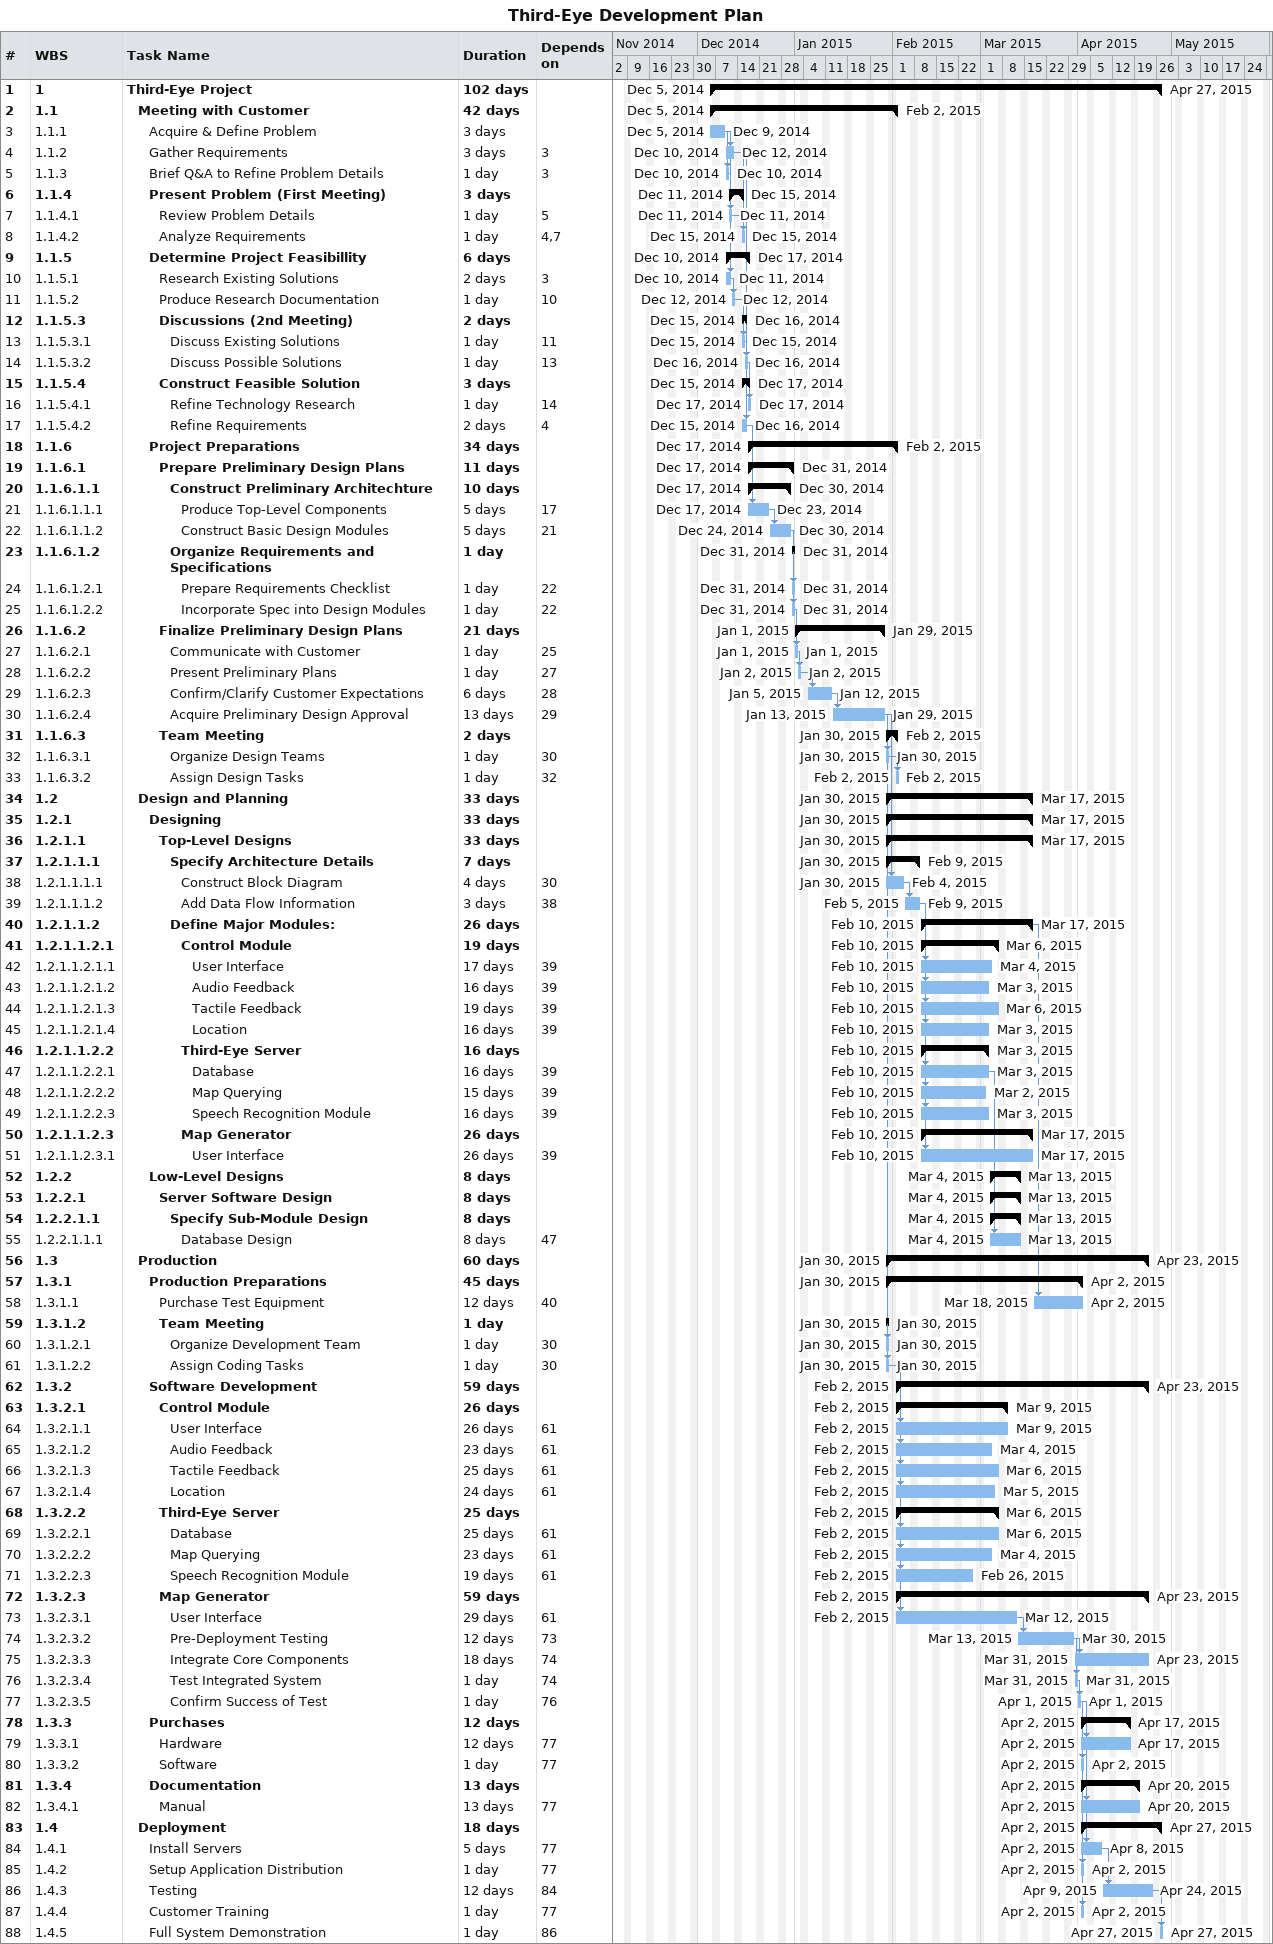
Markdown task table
Third-Eye Development Plan

| ID | WBS | Task | Duration | Start | Finish | Predecessors |
|---|---|---|---|---|---|---|
| 1 | 1 | **Third-Eye Project** | 102d | 2014-12-05 | 2015-04-27 |  |
| 2 | 1.1 | **Meeting with Customer** | 42d | 2014-12-05 | 2015-02-02 |  |
| 3 | 1.1.1 | Acquire & Define Problem | 3d | 2014-12-05 | 2014-12-09 |  |
| 4 | 1.1.2 | Gather Requirements | 3d | 2014-12-10 | 2014-12-12 | 3 |
| 5 | 1.1.3 | Brief Q&A to Refine Problem Details | 1d | 2014-12-10 | 2014-12-10 | 3 |
| 6 | 1.1.4 | **Present Problem (First Meeting)** | 3d | 2014-12-11 | 2014-12-15 |  |
| 7 | 1.1.4.1 | Review Problem Details | 1d | 2014-12-11 | 2014-12-11 | 5 |
| 8 | 1.1.4.2 | Analyze Requirements | 1d | 2014-12-15 | 2014-12-15 | 4, 7 |
| 9 | 1.1.5 | **Determine Project Feasibillity** | 6d | 2014-12-10 | 2014-12-17 |  |
| 10 | 1.1.5.1 | Research Existing Solutions | 2d | 2014-12-10 | 2014-12-11 | 3 |
| 11 | 1.1.5.2 | Produce Research Documentation | 1d | 2014-12-12 | 2014-12-12 | 10 |
| 12 | 1.1.5.3 | **Discussions (2nd Meeting)** | 2d | 2014-12-15 | 2014-12-16 |  |
| 13 | 1.1.5.3.1 | Discuss Existing Solutions | 1d | 2014-12-15 | 2014-12-15 | 11 |
| 14 | 1.1.5.3.2 | Discuss Possible Solutions | 1d | 2014-12-16 | 2014-12-16 | 13 |
| 15 | 1.1.5.4 | **Construct Feasible Solution** | 3d | 2014-12-15 | 2014-12-17 |  |
| 16 | 1.1.5.4.1 | Refine Technology Research | 1d | 2014-12-17 | 2014-12-17 | 14 |
| 17 | 1.1.5.4.2 | Refine Requirements | 2d | 2014-12-15 | 2014-12-16 | 4 |
| 18 | 1.1.6 | **Project Preparations** | 34d | 2014-12-17 | 2015-02-02 |  |
| 19 | 1.1.6.1 | **Prepare Preliminary Design Plans** | 11d | 2014-12-17 | 2014-12-31 |  |
| 20 | 1.1.6.1.1 | **Construct Preliminary Architechture** | 10d | 2014-12-17 | 2014-12-30 |  |
| 21 | 1.1.6.1.1.1 | Produce Top-Level Components | 5d | 2014-12-17 | 2014-12-23 | 17 |
| 22 | 1.1.6.1.1.2 | Construct Basic Design Modules | 5d | 2014-12-24 | 2014-12-30 | 21 |
| 23 | 1.1.6.1.2 | **Organize Requirements and Specifications** | 1d | 2014-12-31 | 2014-12-31 |  |
| 24 | 1.1.6.1.2.1 | Prepare Requirements Checklist | 1d | 2014-12-31 | 2014-12-31 | 22 |
| 25 | 1.1.6.1.2.2 | Incorporate Spec into Design Modules | 1d | 2014-12-31 | 2014-12-31 | 22 |
| 26 | 1.1.6.2 | **Finalize Preliminary Design Plans** | 21d | 2015-01-01 | 2015-01-29 |  |
| 27 | 1.1.6.2.1 | Communicate with Customer | 1d | 2015-01-01 | 2015-01-01 | 25 |
| 28 | 1.1.6.2.2 | Present Preliminary Plans | 1d | 2015-01-02 | 2015-01-02 | 27 |
| 29 | 1.1.6.2.3 | Confirm/Clarify Customer Expectations | 6d | 2015-01-05 | 2015-01-12 | 28 |
| 30 | 1.1.6.2.4 | Acquire Preliminary Design Approval | 13d | 2015-01-13 | 2015-01-29 | 29 |
| 31 | 1.1.6.3 | **Team Meeting** | 2d | 2015-01-30 | 2015-02-02 |  |
| 32 | 1.1.6.3.1 | Organize Design Teams | 1d | 2015-01-30 | 2015-01-30 | 30 |
| 33 | 1.1.6.3.2 | Assign Design Tasks | 1d | 2015-02-02 | 2015-02-02 | 32 |
| 34 | 1.2 | **Design and Planning** | 33d | 2015-01-30 | 2015-03-17 |  |
| 35 | 1.2.1 | **Designing** | 33d | 2015-01-30 | 2015-03-17 |  |
| 36 | 1.2.1.1 | **Top-Level Designs** | 33d | 2015-01-30 | 2015-03-17 |  |
| 37 | 1.2.1.1.1 | **Specify Architecture Details** | 7d | 2015-01-30 | 2015-02-09 |  |
| 38 | 1.2.1.1.1.1 | Construct Block Diagram | 4d | 2015-01-30 | 2015-02-04 | 30 |
| 39 | 1.2.1.1.1.2 | Add Data Flow Information | 3d | 2015-02-05 | 2015-02-09 | 38 |
| 40 | 1.2.1.1.2 | **Define Major Modules:** | 26d | 2015-02-10 | 2015-03-17 |  |
| 41 | 1.2.1.1.2.1 | **Control Module** | 19d | 2015-02-10 | 2015-03-06 |  |
| 42 | 1.2.1.1.2.1.1 | User Interface | 17d | 2015-02-10 | 2015-03-04 | 39 |
| 43 | 1.2.1.1.2.1.2 | Audio Feedback | 16d | 2015-02-10 | 2015-03-03 | 39 |
| 44 | 1.2.1.1.2.1.3 | Tactile Feedback | 19d | 2015-02-10 | 2015-03-06 | 39 |
| 45 | 1.2.1.1.2.1.4 | Location | 16d | 2015-02-10 | 2015-03-03 | 39 |
| 46 | 1.2.1.1.2.2 | **Third-Eye Server** | 16d | 2015-02-10 | 2015-03-03 |  |
| 47 | 1.2.1.1.2.2.1 | Database | 16d | 2015-02-10 | 2015-03-03 | 39 |
| 48 | 1.2.1.1.2.2.2 | Map Querying | 15d | 2015-02-10 | 2015-03-02 | 39 |
| 49 | 1.2.1.1.2.2.3 | Speech Recognition Module | 16d | 2015-02-10 | 2015-03-03 | 39 |
| 50 | 1.2.1.1.2.3 | **Map Generator** | 26d | 2015-02-10 | 2015-03-17 |  |
| 51 | 1.2.1.1.2.3.1 | User Interface | 26d | 2015-02-10 | 2015-03-17 | 39 |
| 52 | 1.2.2 | **Low-Level Designs** | 8d | 2015-03-04 | 2015-03-13 |  |
| 53 | 1.2.2.1 | **Server Software Design** | 8d | 2015-03-04 | 2015-03-13 |  |
| 54 | 1.2.2.1.1 | **Specify Sub-Module Design** | 8d | 2015-03-04 | 2015-03-13 |  |
| 55 | 1.2.2.1.1.1 | Database Design | 8d | 2015-03-04 | 2015-03-13 | 47 |
| 56 | 1.3 | **Production** | 60d | 2015-01-30 | 2015-04-23 |  |
| 57 | 1.3.1 | **Production Preparations** | 45d | 2015-01-30 | 2015-04-02 |  |
| 58 | 1.3.1.1 | Purchase Test Equipment | 12d | 2015-03-18 | 2015-04-02 | 40 |
| 59 | 1.3.1.2 | **Team Meeting** | 1d | 2015-01-30 | 2015-01-30 |  |
| 60 | 1.3.1.2.1 | Organize Development Team | 1d | 2015-01-30 | 2015-01-30 | 30 |
| 61 | 1.3.1.2.2 | Assign Coding Tasks | 1d | 2015-01-30 | 2015-01-30 | 30 |
| 62 | 1.3.2 | **Software Development** | 59d | 2015-02-02 | 2015-04-23 |  |
| 63 | 1.3.2.1 | **Control Module** | 26d | 2015-02-02 | 2015-03-09 |  |
| 64 | 1.3.2.1.1 | User Interface | 26d | 2015-02-02 | 2015-03-09 | 61 |
| 65 | 1.3.2.1.2 | Audio Feedback | 23d | 2015-02-02 | 2015-03-04 | 61 |
| 66 | 1.3.2.1.3 | Tactile Feedback | 25d | 2015-02-02 | 2015-03-06 | 61 |
| 67 | 1.3.2.1.4 | Location | 24d | 2015-02-02 | 2015-03-05 | 61 |
| 68 | 1.3.2.2 | **Third-Eye Server** | 25d | 2015-02-02 | 2015-03-06 |  |
| 69 | 1.3.2.2.1 | Database | 25d | 2015-02-02 | 2015-03-06 | 61 |
| 70 | 1.3.2.2.2 | Map Querying | 23d | 2015-02-02 | 2015-03-04 | 61 |
| 71 | 1.3.2.2.3 | Speech Recognition Module | 19d | 2015-02-02 | 2015-02-26 | 61 |
| 72 | 1.3.2.3 | **Map Generator** | 59d | 2015-02-02 | 2015-04-23 |  |
| 73 | 1.3.2.3.1 | User Interface | 29d | 2015-02-02 | 2015-03-12 | 61 |
| 74 | 1.3.2.3.2 | Pre-Deployment Testing | 12d | 2015-03-13 | 2015-03-30 | 73 |
| 75 | 1.3.2.3.3 | Integrate Core Components | 18d | 2015-03-31 | 2015-04-23 | 74 |
| 76 | 1.3.2.3.4 | Test Integrated System | 1d | 2015-03-31 | 2015-03-31 | 74 |
| 77 | 1.3.2.3.5 | Confirm Success of Test | 1d | 2015-04-01 | 2015-04-01 | 76 |
| 78 | 1.3.3 | **Purchases** | 12d | 2015-04-02 | 2015-04-17 |  |
| 79 | 1.3.3.1 | Hardware | 12d | 2015-04-02 | 2015-04-17 | 77 |
| 80 | 1.3.3.2 | Software | 1d | 2015-04-02 | 2015-04-02 | 77 |
| 81 | 1.3.4 | **Documentation** | 13d | 2015-04-02 | 2015-04-20 |  |
| 82 | 1.3.4.1 | Manual | 13d | 2015-04-02 | 2015-04-20 | 77 |
| 83 | 1.4 | **Deployment** | 18d | 2015-04-02 | 2015-04-27 |  |
| 84 | 1.4.1 | Install Servers | 5d | 2015-04-02 | 2015-04-08 | 77 |
| 85 | 1.4.2 | Setup Application Distribution | 1d | 2015-04-02 | 2015-04-02 | 77 |
| 86 | 1.4.3 | Testing | 12d | 2015-04-09 | 2015-04-24 | 84 |
| 87 | 1.4.4 | Customer Training | 1d | 2015-04-02 | 2015-04-02 | 77 |
| 88 | 1.4.5 | Full System Demonstration | 1d | 2015-04-27 | 2015-04-27 | 86 |
